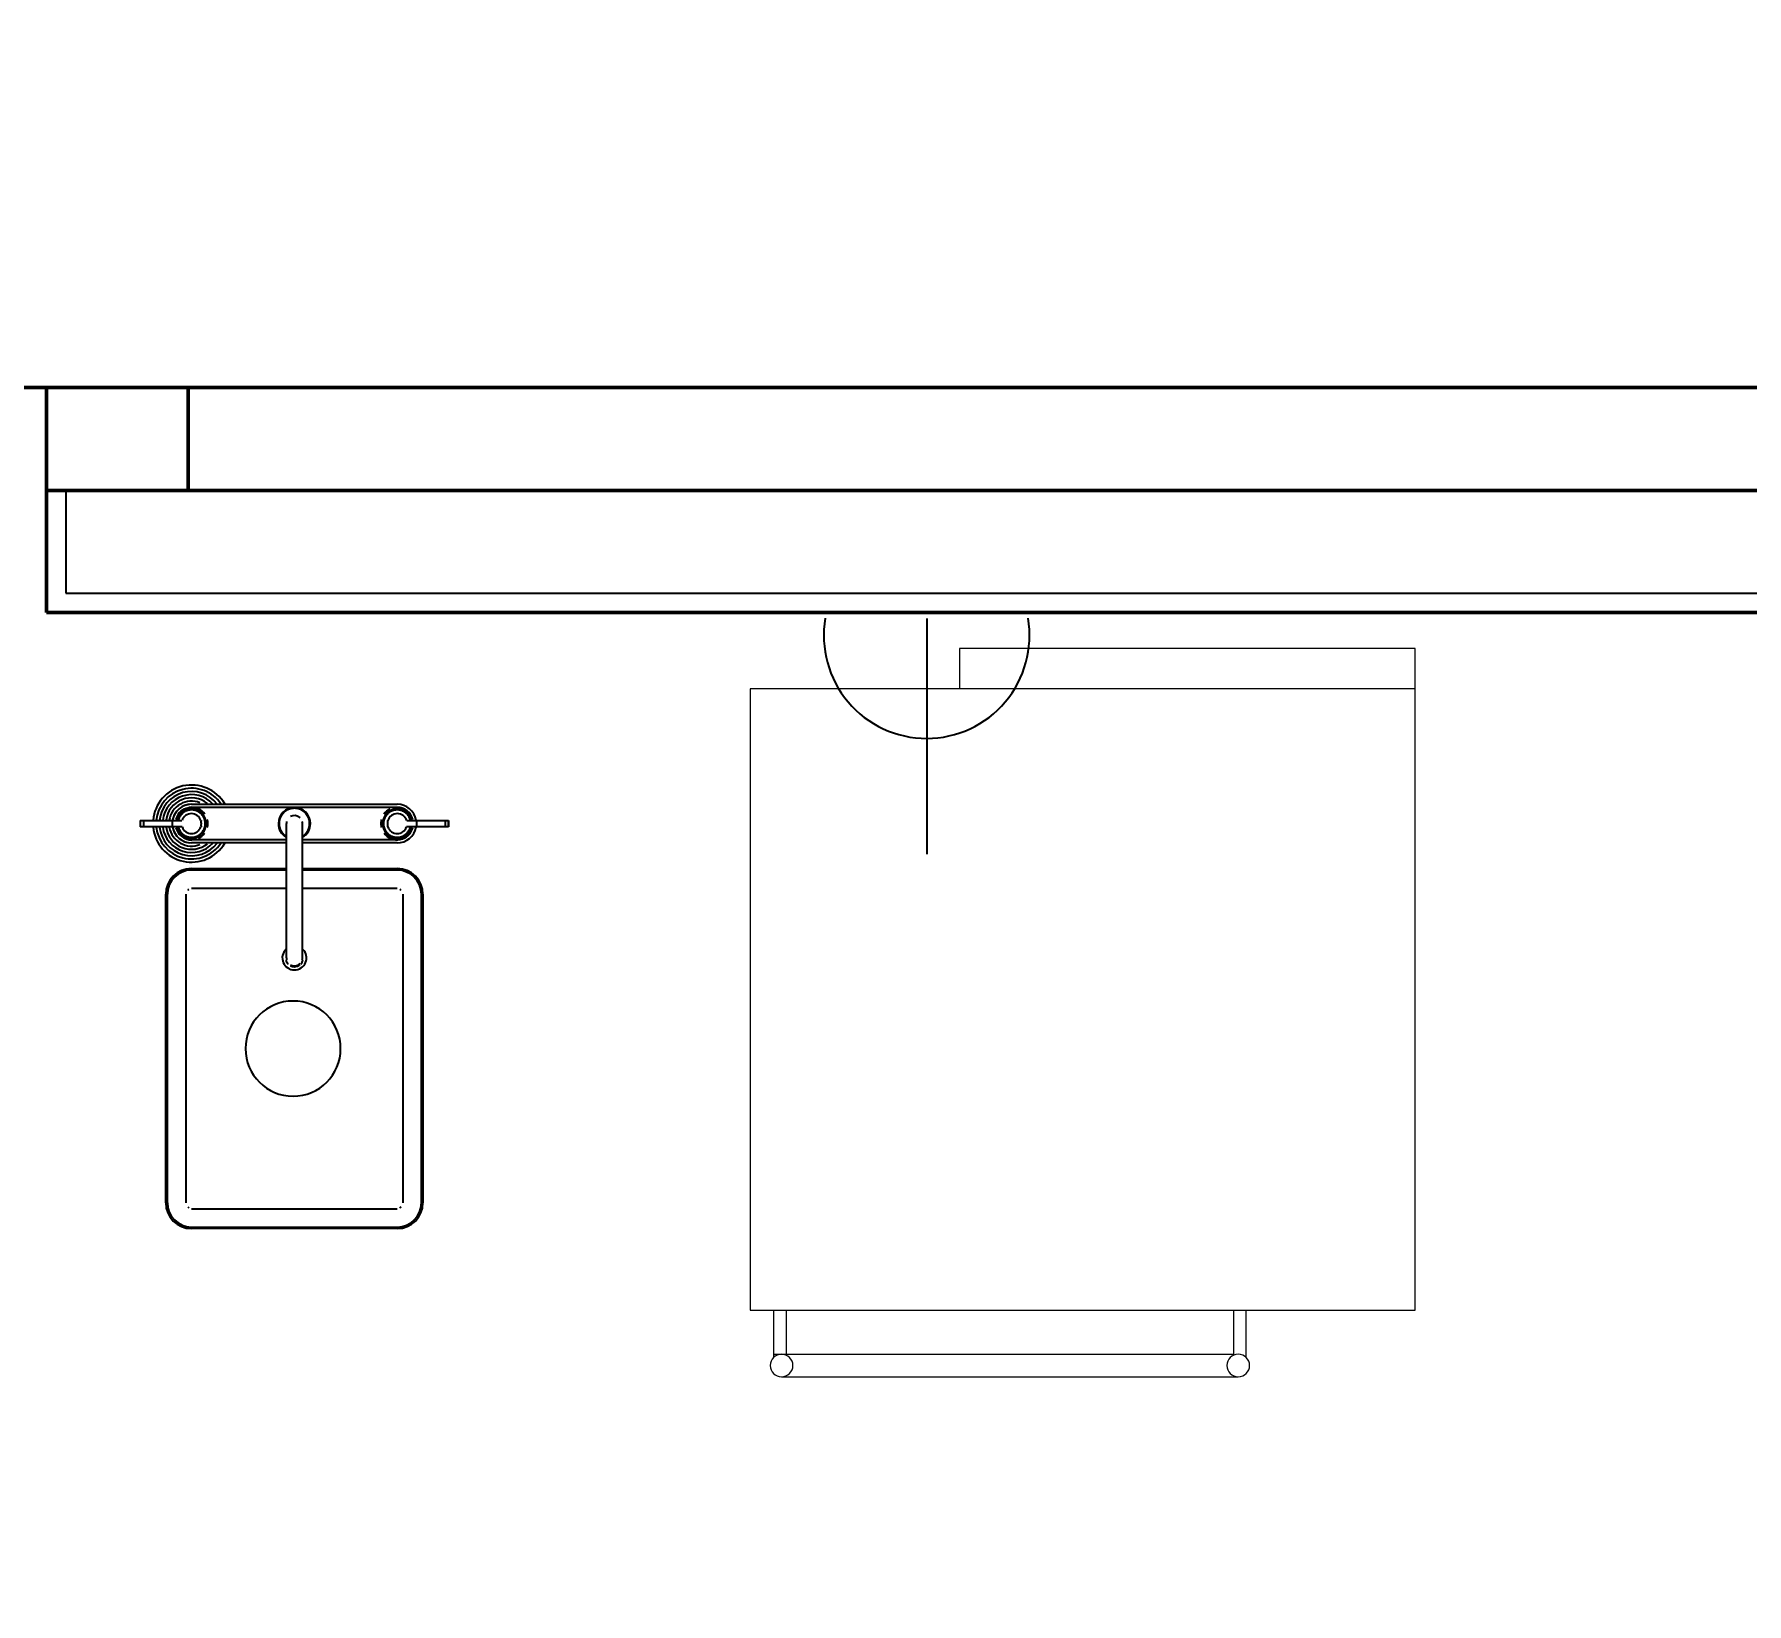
# Model space of a CAD drawing. Header units: inches. Extents: x -460 to 10305, y -938 to 5356.
# Drawn here: x 1143.3 to 1209.9, y 915 to 976 of the extents above; entities that cross this region are included whole.
import ezdxf
from ezdxf import colors
from ezdxf.entities.mleader import LeaderData, LeaderLine
from ezdxf.math import Vec2, Vec3

# ---------------------------------------------------------------- set-up
doc = ezdxf.new("R2010")
doc.units = ezdxf.units.IN
doc.header["$MEASUREMENT"] = 0
doc.layers.add('01-0263-G-DWG-BFP-ARCH$0$SP-CASE', color=11, linetype='Continuous', lineweight=13)
for name, color, linetype in [('01-0263-G-DWG-BFP-ARCH$0$SP-FIXT', 35, 'Continuous'), ('01-0263-G-DWG-BFP-ARCH$0$SP-WALL', 7, 'Continuous'), ('T-Detl-Wrko-ISD50184 Kitchen Ringer', 150, 'Continuous')]:
    doc.layers.add(name, color=color, linetype=linetype)

# ---------------------------------------------------------------- blocks, each defined once
blk = doc.blocks.new('01-0263-G-DWG-BFP-ARCH', base_point=(1295.158, 1352.862))
at = {"layer": '01-0263-G-DWG-BFP-ARCH$0$SP-CASE', "lineweight": 5}
for p, q in [((2474.161, 2301.716), (2474.161, 2300.146)), ((2491.88, 2301.716), (2474.161, 2301.716)), ((2491.88, 2275.978), (2491.88, 2301.716)), ((2491.88, 2300.146), (2466.011, 2300.146)), ((2466.011, 2300.146), (2466.011, 2275.978)), ((2466.011, 2275.978), (2491.88, 2275.978)), ((2466.92, 2275.978), (2466.92, 2274.134)), ((2467.426, 2274.27), (2467.426, 2275.978)), ((2484.808, 2275.978), (2484.808, 2274.27)), ((2485.31, 2274.139), (2485.31, 2275.978)), ((2466.92, 2274.27), (2467.426, 2274.27)), ((2467.426, 2274.27), (2484.808, 2274.27)), ((2467.238, 2273.39), (2484.997, 2273.39))]:
    blk.add_line(p, q, dxfattribs=at)
for centre, start, end in [((2467.238, 2273.83), 90, 270), ((2467.238, 2273.83), 270, 90), ((2484.997, 2273.83), 90, 270), ((2484.997, 2273.83), 270, 90)]:
    blk.add_arc(centre, 0.44, start, end, dxfattribs=at)
at = {"layer": '01-0263-G-DWG-BFP-ARCH$0$SP-FIXT'}
for p, q in [((2472.88, 2302.874), (2472.88, 2293.716)), ((2444.292, 2295.655), (2452.292, 2295.655)), ((2452.292, 2295.53), (2444.292, 2295.53)), ((2442.294, 2295.023), (2442.294, 2294.773)), ((2442.298, 2295.023), (2442.294, 2295.023)), ((2442.294, 2295.023), (2442.423, 2295.023)), ((2442.298, 2295.023), (2442.298, 2294.773)), ((2442.423, 2295.023), (2443.54, 2295.023)), ((2442.423, 2295.023), (2442.423, 2294.773)), ((2443.54, 2295.023), (2443.922, 2295.023)), ((2443.54, 2295.023), (2443.54, 2294.773)), ((2444.657, 2295.023), (2444.665, 2295.023)), ((2444.665, 2295.023), (2444.665, 2294.995)), ((2451.918, 2295.023), (2451.926, 2295.023)), ((2451.918, 2295.023), (2451.918, 2294.995)), ((2452.661, 2295.023), (2453.043, 2295.023)), ((2453.043, 2295.023), (2454.16, 2295.023)), ((2453.043, 2295.023), (2453.043, 2294.773)), ((2454.16, 2295.023), (2454.289, 2295.023)), ((2454.16, 2295.023), (2454.16, 2294.773)), ((2454.289, 2295.023), (2454.286, 2295.023)), ((2454.286, 2295.023), (2454.286, 2294.773)), ((2454.289, 2294.773), (2454.289, 2295.023)), ((2442.423, 2294.773), (2442.294, 2294.773)), ((2442.294, 2294.773), (2442.298, 2294.773)), ((2443.54, 2294.773), (2442.423, 2294.773)), ((2443.927, 2294.773), (2443.54, 2294.773)), ((2444.292, 2294.28), (2447.979, 2294.28)), ((2447.979, 2294.155), (2444.292, 2294.155)), ((2444.665, 2294.773), (2444.652, 2294.773)), ((2444.665, 2294.815), (2444.665, 2294.773)), ((2448.604, 2294.28), (2452.292, 2294.28)), ((2452.292, 2294.155), (2448.604, 2294.155)), ((2451.918, 2294.815), (2451.918, 2294.773)), ((2451.931, 2294.773), (2451.918, 2294.773)), ((2453.043, 2294.773), (2452.656, 2294.773)), ((2454.16, 2294.773), (2453.043, 2294.773)), ((2454.289, 2294.773), (2454.16, 2294.773)), ((2454.286, 2294.773), (2454.289, 2294.773)), ((2444.292, 2293.155), (2447.979, 2293.155)), ((2447.979, 2293.092), (2444.292, 2293.092)), ((2448.604, 2293.155), (2452.292, 2293.155)), ((2452.292, 2293.092), (2448.604, 2293.092)), ((2447.979, 2292.381), (2444.292, 2292.381)), ((2452.292, 2292.381), (2448.604, 2292.381)), ((2443.292, 2280.155), (2443.292, 2292.155)), ((2443.354, 2280.155), (2443.354, 2292.155)), ((2444.066, 2292.155), (2444.066, 2280.155)), ((2452.518, 2280.155), (2452.518, 2292.155)), ((2453.229, 2280.155), (2453.229, 2292.155)), ((2453.292, 2292.155), (2453.292, 2280.155)), ((2444.292, 2279.929), (2452.292, 2279.929)), ((2444.292, 2279.217), (2452.292, 2279.217)), ((2452.292, 2279.155), (2444.292, 2279.155))]:
    blk.add_line(p, q, dxfattribs=at)
for points in [[(2448.886, 2294.905), (2448.885, 2294.929), (2448.884, 2294.952), (2448.881, 2294.976), (2448.878, 2295), (2448.874, 2295.023), (2448.869, 2295.046), (2448.862, 2295.069), (2448.855, 2295.092), (2448.848, 2295.114), (2448.839, 2295.136), (2448.829, 2295.158), (2448.818, 2295.179), (2448.807, 2295.2), (2448.795, 2295.22), (2448.782, 2295.24), (2448.768, 2295.26), (2448.753, 2295.278), (2448.738, 2295.297), (2448.722, 2295.314), (2448.705, 2295.331), (2448.688, 2295.347), (2448.67, 2295.363), (2448.651, 2295.377), (2448.632, 2295.391), (2448.613, 2295.405), (2448.592, 2295.417), (2448.572, 2295.429), (2448.55, 2295.44), (2448.529, 2295.449), (2448.507, 2295.459), (2448.485, 2295.467), (2448.462, 2295.474), (2448.439, 2295.48), (2448.416, 2295.486), (2448.393, 2295.49), (2448.369, 2295.494), (2448.345, 2295.496), (2448.322, 2295.498), (2448.298, 2295.499), (2448.274, 2295.499), (2448.251, 2295.497), (2448.227, 2295.495), (2448.203, 2295.492), (2448.18, 2295.488), (2448.157, 2295.483), (2448.134, 2295.477), (2448.111, 2295.471), (2448.088, 2295.463), (2448.066, 2295.454), (2448.044, 2295.445), (2448.023, 2295.435), (2448.002, 2295.424), (2447.982, 2295.412), (2447.962, 2295.399), (2447.942, 2295.385), (2447.923, 2295.371), (2447.905, 2295.356), (2447.887, 2295.34), (2447.87, 2295.323), (2447.854, 2295.306), (2447.838, 2295.288), (2447.823, 2295.27), (2447.809, 2295.251), (2447.795, 2295.231), (2447.783, 2295.211), (2447.771, 2295.19), (2447.76, 2295.169), (2447.75, 2295.148), (2447.74, 2295.126), (2447.732, 2295.104), (2447.724, 2295.081), (2447.718, 2295.058), (2447.712, 2295.035), (2447.707, 2295.012), (2447.704, 2294.989), (2447.701, 2294.965), (2447.699, 2294.941), (2447.698, 2294.918), (2447.698, 2294.905)], [(2444.826, 2294.905), (2444.825, 2294.926), (2444.824, 2294.947), (2444.822, 2294.969), (2444.819, 2294.99), (2444.815, 2295.011), (2444.81, 2295.031), (2444.805, 2295.052), (2444.799, 2295.072), (2444.791, 2295.092), (2444.784, 2295.112), (2444.775, 2295.131), (2444.765, 2295.15), (2444.755, 2295.169), (2444.744, 2295.187), (2444.733, 2295.205), (2444.72, 2295.222), (2444.707, 2295.239), (2444.694, 2295.256), (2444.679, 2295.271), (2444.664, 2295.286), (2444.649, 2295.301), (2444.633, 2295.315), (2444.616, 2295.328), (2444.599, 2295.341), (2444.581, 2295.352), (2444.563, 2295.363), (2444.544, 2295.374), (2444.525, 2295.384), (2444.506, 2295.392), (2444.486, 2295.401), (2444.466, 2295.408), (2444.446, 2295.414), (2444.426, 2295.42), (2444.405, 2295.425), (2444.384, 2295.429), (2444.363, 2295.432), (2444.342, 2295.434), (2444.321, 2295.436), (2444.3, 2295.437), (2444.278, 2295.436), (2444.257, 2295.435), (2444.236, 2295.433), (2444.215, 2295.431), (2444.194, 2295.427), (2444.173, 2295.423), (2444.152, 2295.418), (2444.132, 2295.411), (2444.112, 2295.405), (2444.092, 2295.397), (2444.072, 2295.388), (2444.053, 2295.379), (2444.035, 2295.369), (2444.016, 2295.358), (2443.998, 2295.347), (2443.981, 2295.335), (2443.964, 2295.322), (2443.947, 2295.308), (2443.932, 2295.294), (2443.916, 2295.279), (2443.902, 2295.264), (2443.888, 2295.248), (2443.874, 2295.232), (2443.861, 2295.215), (2443.849, 2295.197), (2443.838, 2295.179), (2443.827, 2295.161), (2443.818, 2295.142), (2443.809, 2295.122), (2443.8, 2295.103), (2443.793, 2295.083), (2443.786, 2295.063), (2443.78, 2295.042), (2443.775, 2295.022)], [(2443.777, 2294.778), (2443.783, 2294.758), (2443.789, 2294.738), (2443.796, 2294.718), (2443.804, 2294.698), (2443.813, 2294.678), (2443.822, 2294.659), (2443.832, 2294.641), (2443.843, 2294.622), (2443.855, 2294.605), (2443.867, 2294.587), (2443.88, 2294.57), (2443.894, 2294.554), (2443.908, 2294.539), (2443.923, 2294.523), (2443.939, 2294.509), (2443.955, 2294.495), (2443.972, 2294.482), (2443.989, 2294.469), (2444.006, 2294.457), (2444.025, 2294.446), (2444.043, 2294.436), (2444.062, 2294.426), (2444.081, 2294.417), (2444.101, 2294.409), (2444.121, 2294.402), (2444.141, 2294.395), (2444.162, 2294.39), (2444.182, 2294.385), (2444.203, 2294.381), (2444.224, 2294.378), (2444.246, 2294.375), (2444.267, 2294.374), (2444.288, 2294.373), (2444.309, 2294.373), (2444.331, 2294.374), (2444.352, 2294.376), (2444.373, 2294.379), (2444.394, 2294.383), (2444.415, 2294.387), (2444.435, 2294.392), (2444.456, 2294.398), (2444.476, 2294.405), (2444.496, 2294.413), (2444.515, 2294.421), (2444.534, 2294.431), (2444.553, 2294.441), (2444.571, 2294.451), (2444.589, 2294.463), (2444.607, 2294.475), (2444.624, 2294.488), (2444.64, 2294.501), (2444.656, 2294.515), (2444.671, 2294.53), (2444.686, 2294.546), (2444.7, 2294.562), (2444.713, 2294.578), (2444.726, 2294.595), (2444.738, 2294.613), (2444.749, 2294.631), (2444.76, 2294.649), (2444.77, 2294.668), (2444.779, 2294.687), (2444.787, 2294.707), (2444.795, 2294.727), (2444.802, 2294.747), (2444.807, 2294.767), (2444.813, 2294.788), (2444.817, 2294.809), (2444.82, 2294.83), (2444.823, 2294.851), (2444.825, 2294.872), (2444.825, 2294.893), (2444.826, 2294.905)], [(2447.698, 2294.905), (2447.698, 2294.881), (2447.699, 2294.857), (2447.702, 2294.834), (2447.705, 2294.81), (2447.709, 2294.787), (2447.715, 2294.764), (2447.721, 2294.741), (2447.728, 2294.718), (2447.736, 2294.696), (2447.744, 2294.674), (2447.754, 2294.652), (2447.765, 2294.631), (2447.776, 2294.61), (2447.788, 2294.589), (2447.801, 2294.569), (2447.815, 2294.55), (2447.83, 2294.531), (2447.845, 2294.513), (2447.861, 2294.496), (2447.878, 2294.479), (2447.895, 2294.463), (2447.913, 2294.447), (2447.932, 2294.432), (2447.951, 2294.418), (2447.971, 2294.405)], [(2447.979, 2294.905), (2447.979, 2294.903), (2447.979, 2294.897), (2447.979, 2294.886), (2447.979, 2294.872), (2447.979, 2294.853), (2447.979, 2294.83), (2447.979, 2294.803), (2447.979, 2294.772), (2447.979, 2294.738), (2447.979, 2294.699), (2447.979, 2294.656), (2447.979, 2294.61), (2447.979, 2294.56), (2447.979, 2294.506), (2447.979, 2294.449), (2447.979, 2294.388), (2447.979, 2294.324), (2447.979, 2294.257), (2447.979, 2294.186), (2447.979, 2294.113), (2447.979, 2294.037), (2447.979, 2293.957), (2447.979, 2293.876), (2447.979, 2293.791), (2447.979, 2293.705), (2447.979, 2293.616), (2447.979, 2293.525), (2447.979, 2293.431), (2447.979, 2293.337), (2447.979, 2293.24), (2447.979, 2293.142), (2447.979, 2293.042), (2447.979, 2292.942), (2447.979, 2292.84), (2447.979, 2292.738), (2447.979, 2292.634), (2447.979, 2292.531), (2447.979, 2292.426), (2447.979, 2292.322), (2447.979, 2292.218), (2447.979, 2292.113), (2447.979, 2292.009), (2447.979, 2291.906), (2447.979, 2291.803), (2447.979, 2291.701), (2447.979, 2291.599), (2447.979, 2291.499), (2447.979, 2291.401), (2447.979, 2291.303), (2447.979, 2291.207), (2447.979, 2291.113), (2447.979, 2291.021), (2447.979, 2290.931), (2447.979, 2290.843), (2447.979, 2290.757), (2447.979, 2290.674), (2447.979, 2290.594), (2447.979, 2290.516), (2447.979, 2290.441), (2447.979, 2290.369), (2447.979, 2290.3), (2447.979, 2290.234), (2447.979, 2290.171), (2447.979, 2290.112), (2447.979, 2290.057), (2447.979, 2290.005), (2447.979, 2289.956), (2447.979, 2289.912), (2447.979, 2289.871), (2447.979, 2289.834), (2447.979, 2289.801), (2447.979, 2289.772), (2447.979, 2289.747), (2447.979, 2289.726), (2447.979, 2289.709), (2447.979, 2289.696), (2447.979, 2289.688), (2447.979, 2289.684), (2447.979, 2289.683)], [(2448.602, 2294.398), (2448.622, 2294.411), (2448.641, 2294.425), (2448.66, 2294.439), (2448.678, 2294.454), (2448.696, 2294.47), (2448.713, 2294.486), (2448.73, 2294.504), (2448.745, 2294.521), (2448.76, 2294.54), (2448.774, 2294.559), (2448.788, 2294.579), (2448.801, 2294.599), (2448.812, 2294.619), (2448.823, 2294.64), (2448.834, 2294.662), (2448.843, 2294.684), (2448.851, 2294.706), (2448.859, 2294.728), (2448.865, 2294.751), (2448.871, 2294.774), (2448.876, 2294.798), (2448.88, 2294.821), (2448.883, 2294.845), (2448.884, 2294.868), (2448.885, 2294.892), (2448.886, 2294.905)], [(2448.604, 2289.683), (2448.604, 2289.685), (2448.604, 2289.691), (2448.604, 2289.702), (2448.604, 2289.716), (2448.604, 2289.735), (2448.604, 2289.758), (2448.604, 2289.785), (2448.604, 2289.815), (2448.604, 2289.85), (2448.604, 2289.889), (2448.604, 2289.932), (2448.604, 2289.978), (2448.604, 2290.028), (2448.604, 2290.082), (2448.604, 2290.139), (2448.604, 2290.2), (2448.604, 2290.264), (2448.604, 2290.331), (2448.604, 2290.401), (2448.604, 2290.475), (2448.604, 2290.551), (2448.604, 2290.63), (2448.604, 2290.712), (2448.604, 2290.796), (2448.604, 2290.883), (2448.604, 2290.972), (2448.604, 2291.063), (2448.604, 2291.156), (2448.604, 2291.251), (2448.604, 2291.348), (2448.604, 2291.446), (2448.604, 2291.545), (2448.604, 2291.646), (2448.604, 2291.748), (2448.604, 2291.85), (2448.604, 2291.953), (2448.604, 2292.057), (2448.604, 2292.161), (2448.604, 2292.266), (2448.604, 2292.37), (2448.604, 2292.474), (2448.604, 2292.578), (2448.604, 2292.682), (2448.604, 2292.785), (2448.604, 2292.887), (2448.604, 2292.988), (2448.604, 2293.088), (2448.604, 2293.187), (2448.604, 2293.285), (2448.604, 2293.38), (2448.604, 2293.475), (2448.604, 2293.567), (2448.604, 2293.657), (2448.604, 2293.745), (2448.604, 2293.83), (2448.604, 2293.914), (2448.604, 2293.994), (2448.604, 2294.072), (2448.604, 2294.147), (2448.604, 2294.219), (2448.604, 2294.288), (2448.604, 2294.354), (2448.604, 2294.416), (2448.604, 2294.476), (2448.604, 2294.531), (2448.604, 2294.583), (2448.604, 2294.632), (2448.604, 2294.676), (2448.604, 2294.717), (2448.604, 2294.754), (2448.604, 2294.787), (2448.604, 2294.816), (2448.604, 2294.841), (2448.604, 2294.862), (2448.604, 2294.879), (2448.604, 2294.891), (2448.604, 2294.9), (2448.604, 2294.904), (2448.604, 2294.905)], [(2452.806, 2295.031), (2452.8, 2295.052), (2452.794, 2295.072), (2452.787, 2295.092), (2452.779, 2295.112), (2452.771, 2295.131), (2452.761, 2295.15), (2452.751, 2295.169), (2452.74, 2295.187), (2452.728, 2295.205), (2452.716, 2295.222), (2452.703, 2295.239), (2452.689, 2295.256), (2452.675, 2295.271), (2452.66, 2295.286), (2452.644, 2295.301), (2452.628, 2295.315), (2452.612, 2295.328), (2452.594, 2295.341), (2452.577, 2295.352), (2452.559, 2295.363), (2452.54, 2295.374), (2452.521, 2295.384), (2452.502, 2295.392), (2452.482, 2295.401), (2452.462, 2295.408), (2452.442, 2295.414), (2452.421, 2295.42), (2452.401, 2295.425), (2452.38, 2295.429), (2452.359, 2295.432), (2452.338, 2295.434), (2452.316, 2295.436), (2452.295, 2295.437), (2452.274, 2295.436), (2452.253, 2295.435), (2452.231, 2295.433), (2452.21, 2295.431), (2452.189, 2295.427), (2452.169, 2295.423), (2452.148, 2295.418), (2452.128, 2295.411), (2452.107, 2295.405), (2452.088, 2295.397), (2452.068, 2295.388), (2452.049, 2295.379), (2452.03, 2295.369), (2452.012, 2295.358), (2451.994, 2295.347), (2451.976, 2295.335), (2451.96, 2295.322), (2451.943, 2295.308), (2451.927, 2295.294), (2451.912, 2295.279), (2451.897, 2295.264), (2451.883, 2295.248), (2451.87, 2295.232), (2451.857, 2295.215), (2451.845, 2295.197), (2451.834, 2295.179), (2451.823, 2295.161), (2451.813, 2295.142), (2451.804, 2295.122), (2451.796, 2295.103), (2451.788, 2295.083), (2451.782, 2295.063), (2451.776, 2295.042), (2451.771, 2295.022), (2451.766, 2295.001), (2451.763, 2294.98), (2451.76, 2294.959), (2451.759, 2294.938), (2451.758, 2294.916), (2451.758, 2294.905)], [(2451.758, 2294.905), (2451.758, 2294.884), (2451.759, 2294.862), (2451.761, 2294.841), (2451.764, 2294.82), (2451.768, 2294.799), (2451.773, 2294.778), (2451.778, 2294.758), (2451.785, 2294.738), (2451.792, 2294.718), (2451.8, 2294.698), (2451.808, 2294.678), (2451.818, 2294.659), (2451.828, 2294.641), (2451.839, 2294.622), (2451.851, 2294.605), (2451.863, 2294.587), (2451.876, 2294.57), (2451.89, 2294.554), (2451.904, 2294.539), (2451.919, 2294.523), (2451.934, 2294.509), (2451.951, 2294.495), (2451.967, 2294.482), (2451.984, 2294.469), (2452.002, 2294.457), (2452.02, 2294.446), (2452.039, 2294.436), (2452.058, 2294.426), (2452.077, 2294.417), (2452.097, 2294.409), (2452.117, 2294.402), (2452.137, 2294.395), (2452.157, 2294.39), (2452.178, 2294.385), (2452.199, 2294.381), (2452.22, 2294.378), (2452.241, 2294.375), (2452.262, 2294.374), (2452.284, 2294.373), (2452.305, 2294.373), (2452.326, 2294.374), (2452.347, 2294.376), (2452.368, 2294.379), (2452.389, 2294.383), (2452.41, 2294.387), (2452.431, 2294.392), (2452.451, 2294.398), (2452.471, 2294.405), (2452.491, 2294.413), (2452.511, 2294.421), (2452.53, 2294.431), (2452.549, 2294.441), (2452.567, 2294.451), (2452.585, 2294.463), (2452.602, 2294.475), (2452.619, 2294.488), (2452.636, 2294.501), (2452.652, 2294.515), (2452.667, 2294.53), (2452.682, 2294.546), (2452.696, 2294.562), (2452.709, 2294.578), (2452.722, 2294.595), (2452.734, 2294.613), (2452.745, 2294.631), (2452.756, 2294.649), (2452.766, 2294.668), (2452.775, 2294.687), (2452.783, 2294.707), (2452.79, 2294.727), (2452.797, 2294.747), (2452.803, 2294.767)]]:
    blk.add_lwpolyline(points, dxfattribs=at)
for centre, radius, start, end in [((2472.88, 2302.216), 4, 170.32316, 270), ((2472.88, 2302.216), 4, 270, 9.67684), ((2444.292, 2294.905), 1.5, 30.62343, 175.17226), ((2444.292, 2294.905), 1.375, 33.94307, 174.97164), ((2444.292, 2294.905), 1.25, 37.33737, 174.4688), ((2444.292, 2294.905), 1.125, 42.42641, 173.31154), ((2444.292, 2294.905), 1, 51.5901, 172.47548), ((2444.292, 2294.905), 0.875, 68.05148, 171.40055), ((2444.292, 2294.905), 0.75, 90, 169.96965), ((2444.292, 2294.905), 0.625, 90, 165), ((2444.292, 2294.905), 0.75, 96.5082, 116.12838), ((2444.294, 2294.905), 0.632, 35.47311, 99.16574), ((2444.294, 2294.905), 0.632, 35.47311, 99.16574), ((2444.294, 2294.905), 0.627, 62.7655, 97.51022), ((2448.292, 2294.905), 0.623, 0, 180), ((2448.292, 2294.905), 0.623, 0, 180), ((2452.289, 2294.905), 0.632, 35.47311, 100.17915), ((2452.289, 2294.905), 0.632, 35.47311, 100.17915), ((2452.289, 2294.905), 0.627, 62.7655, 99.07428), ((2452.292, 2294.905), 0.75, 10.03035, 90), ((2452.292, 2294.905), 0.625, 15, 90), ((2444.292, 2294.905), 0.75, 140.71064, 165.83434), ((2444.294, 2294.905), 0.566, 0, 166.71109), ((2444.294, 2294.905), 0.566, 194.81704, 0), ((2444.294, 2294.905), 0.632, 116.89743, 144.52689), ((2444.294, 2294.905), 0.632, 116.89743, 144.52689), ((2444.294, 2294.905), 0.627, 115.98913, 143.06136), ((2444.29, 2294.905), 0.386, 90, 162.16303), ((2444.29, 2294.905), 0.386, 17.83697, 90), ((2444.294, 2294.905), 0.627, 36.93864, 59.90928), ((2444.29, 2294.905), 0.386, 346.50562, 13.49438), ((2444.294, 2294.905), 0.632, 0, 14.16167), ((2444.294, 2294.905), 0.632, 0, 14.16167), ((2444.294, 2294.905), 0.632, 345.83833, 0), ((2444.294, 2294.905), 0.632, 345.83833, 0), ((2448.292, 2294.905), 0.623, 180, 239.88355), ((2448.292, 2294.905), 0.623, 180, 238.07788), ((2448.292, 2294.905), 0.312, 165, 180), ((2448.292, 2294.905), 0.313, 45, 120), ((2448.292, 2294.905), 0.313, 0, 15), ((2448.292, 2294.905), 0.623, 300.11645, 0), ((2448.292, 2294.905), 0.623, 301.92212, 0), ((2452.289, 2294.905), 0.632, 165.83833, 180), ((2452.289, 2294.905), 0.632, 165.83833, 180), ((2452.289, 2294.905), 0.632, 180, 194.16167), ((2452.289, 2294.905), 0.632, 180, 194.16167), ((2452.289, 2294.905), 0.627, 167.4603, 180), ((2452.289, 2294.905), 0.627, 180, 192.5397), ((2452.289, 2294.905), 0.566, 90, 180), ((2452.289, 2294.905), 0.566, 180, 345.18296), ((2452.289, 2294.905), 0.632, 116.66754, 144.52689), ((2452.289, 2294.905), 0.632, 116.66754, 144.52689), ((2452.289, 2294.905), 0.627, 120.09072, 143.06136), ((2452.294, 2294.905), 0.386, 166.50562, 193.49438), ((2452.294, 2294.905), 0.386, 90, 162.16303), ((2452.289, 2294.905), 0.566, 13.28891, 89.53802), ((2452.294, 2294.905), 0.386, 17.83697, 90), ((2452.289, 2294.905), 0.627, 36.93864, 59.90928), ((2444.292, 2294.905), 1.5, 185.38007, 329.37924), ((2444.292, 2294.905), 1.375, 185.60365, 326.05989), ((2444.292, 2294.905), 1.25, 186.16402, 322.66588), ((2444.292, 2294.905), 1.125, 187.45368, 317.57729), ((2444.292, 2294.905), 1, 188.38539, 308.41993), ((2444.292, 2294.905), 0.875, 189.5833, 291.95998), ((2444.292, 2294.905), 0.75, 191.18377, 270), ((2444.292, 2294.905), 0.75, 194.1605, 219.28936), ((2444.292, 2294.905), 0.625, 195, 270), ((2444.294, 2294.905), 0.632, 215.56241, 236.94335), ((2444.294, 2294.905), 0.632, 215.56241, 236.94335), ((2444.294, 2294.905), 0.627, 217.14653, 236.89282), ((2444.29, 2294.905), 0.386, 199.9703, 270), ((2444.292, 2294.905), 0.75, 243.8544, 263.50003), ((2444.294, 2294.905), 0.627, 244.37934, 277.51022), ((2444.294, 2294.905), 0.632, 245.01834, 279.16574), ((2444.294, 2294.905), 0.632, 245.01834, 279.16574), ((2444.29, 2294.905), 0.386, 270, 340.0297), ((2444.294, 2294.905), 0.627, 295.98913, 323.06136), ((2444.294, 2294.905), 0.632, 296.89743, 324.52689), ((2444.294, 2294.905), 0.632, 296.89743, 324.52689), ((2452.289, 2294.905), 0.632, 215.47311, 280.17915), ((2452.289, 2294.905), 0.632, 215.47311, 280.17915), ((2452.289, 2294.905), 0.627, 216.93864, 239.90928), ((2452.294, 2294.905), 0.386, 199.9703, 270), ((2452.289, 2294.905), 0.627, 242.7655, 279.07428), ((2452.292, 2294.905), 0.75, 270, 348.81623), ((2452.292, 2294.905), 0.625, 270, 345), ((2452.294, 2294.905), 0.386, 270, 340.0297), ((2452.289, 2294.905), 0.627, 297.72449, 322.87394), ((2452.289, 2294.905), 0.632, 297.89059, 324.44638), ((2452.289, 2294.905), 0.632, 297.89059, 324.44638), ((2444.292, 2292.155), 1, 90, 180), ((2444.292, 2292.155), 0.938, 90, 180), ((2452.292, 2292.155), 1, 0, 90), ((2452.292, 2292.155), 0.938, 0, 90), ((2444.292, 2292.155), 0.211, 117.96955, 135), ((2452.292, 2292.155), 0.211, 45, 62.03045), ((2448.292, 2289.683), 0.469, 135, 270), ((2448.292, 2289.683), 0.344, 195.76583, 224.23417), ((2448.292, 2289.683), 0.312, 180, 195), ((2448.292, 2289.683), 0.469, 270, 45), ((2448.292, 2289.683), 0.344, 315.76583, 346.46597), ((2448.292, 2289.683), 0.313, 345, 0), ((2448.292, 2289.683), 0.312, 240, 255), ((2448.292, 2289.683), 0.344, 243.95543, 270), ((2448.292, 2289.683), 0.312, 256.89264, 270), ((2448.292, 2289.683), 0.344, 270, 312.04216), ((2448.292, 2289.683), 0.312, 270, 283.10736), ((2448.292, 2289.683), 0.313, 285, 315), ((2448.242, 2286.155), 1.85, 0, 180), ((2448.242, 2286.155), 1.85, 0, 180), ((2448.242, 2286.155), 1.85, 0, 180), ((2448.242, 2286.155), 1.85, 180, 0), ((2448.242, 2286.155), 1.85, 180, 0), ((2448.242, 2286.155), 1.85, 180, 0), ((2444.292, 2280.155), 1, 180, 270), ((2444.292, 2280.155), 0.938, 180, 270), ((2444.292, 2280.155), 0.211, 225, 242.03045), ((2452.292, 2280.155), 0.938, 270, 0), ((2452.292, 2280.155), 1, 270, 0), ((2452.292, 2280.155), 0.211, 297.96955, 315)]:
    blk.add_arc(centre, radius, start, end, dxfattribs=at)
at = {"layer": '01-0263-G-DWG-BFP-ARCH$0$SP-WALL', "lineweight": 50}
for p, q in [((2444.158, 2311.862), (2248.902, 2311.862)), ((2578.158, 2311.862), (2438.658, 2311.862)), ((2438.658, 2311.862), (2438.658, 2303.112)), ((2444.158, 2311.862), (2444.158, 2307.862)), ((2571.658, 2307.862), (2438.658, 2307.862)), ((2438.658, 2303.112), (2574.158, 2303.112))]:
    blk.add_line(p, q, dxfattribs=at)
at = {"layer": '01-0263-G-DWG-BFP-ARCH$0$SP-WALL'}
for p, q in [((2439.408, 2307.862), (2439.408, 2303.862)), ((2439.408, 2303.862), (2574.158, 2303.862))]:
    blk.add_line(p, q, dxfattribs=at)

msp = doc.modelspace()

# ---------------------------------------------------------------- block references
msp.add_blockref('01-0263-G-DWG-BFP-ARCH', (0.263, 3.261))

# ---------------------------------------------------------------- next in the draw order: leaders
at = {"layer": 'T-Detl-Wrko-ISD50184 Kitchen Ringer'}
ml = msp.add_multileader_mtext('Standard', dxfattribs=at)
ml.set_content('ISD50184\\PInstall a tie cable from the office, room G27 to the wall and tie in the external ringer.', color=256)
ml.set_leader_properties()
ml.build(insert=Vec2(0, 0))
ml.multileader.update_dxf_attribs({"text_right_attachment_type": 6, "dogleg_length": 0.36, "arrow_head_size": 0.18})
ctx = ml.context
ctx.base_point, ctx.char_height, ctx.arrow_head_size, ctx.landing_gap_size, ctx.plane_origin = Vec3(1243.149, 1474.435), 20, 0.18, 0.09, Vec3(803.636, 1058.448)
ctx.right_attachment = 6
notes = []
notes.append((ctx, [(1, (1, 1, 0), (1570.356, 1461.102), (-1, 0), 0.36, [(0, [(803.636, 1058.448)], 0, []), (1, [(1780.066, 707.382)], 0, [])])]))
ctx.mtext.insert, ctx.mtext.width, ctx.mtext.flow_direction = Vec3(1243.239, 1487.769), 342.14719, 5
for ctx, leaders in notes:
    for number, flags, end, landing, length, lines in leaders:
        leader = LeaderData()
        leader.index, (leader.has_last_leader_line, leader.has_dogleg_vector, leader.attachment_direction) = number, flags
        leader.last_leader_point, leader.dogleg_vector, leader.dogleg_length = Vec3(end), Vec3(landing), length
        for number, points, colour, breaks in lines:
            line = LeaderLine()
            line.index, line.vertices, line.color, line.breaks = number, Vec3.list(points), colors.encode_raw_color(colour), breaks
            leader.lines.append(line)
        ctx.leaders.append(leader)

doc.saveas('drawing.dxf')
